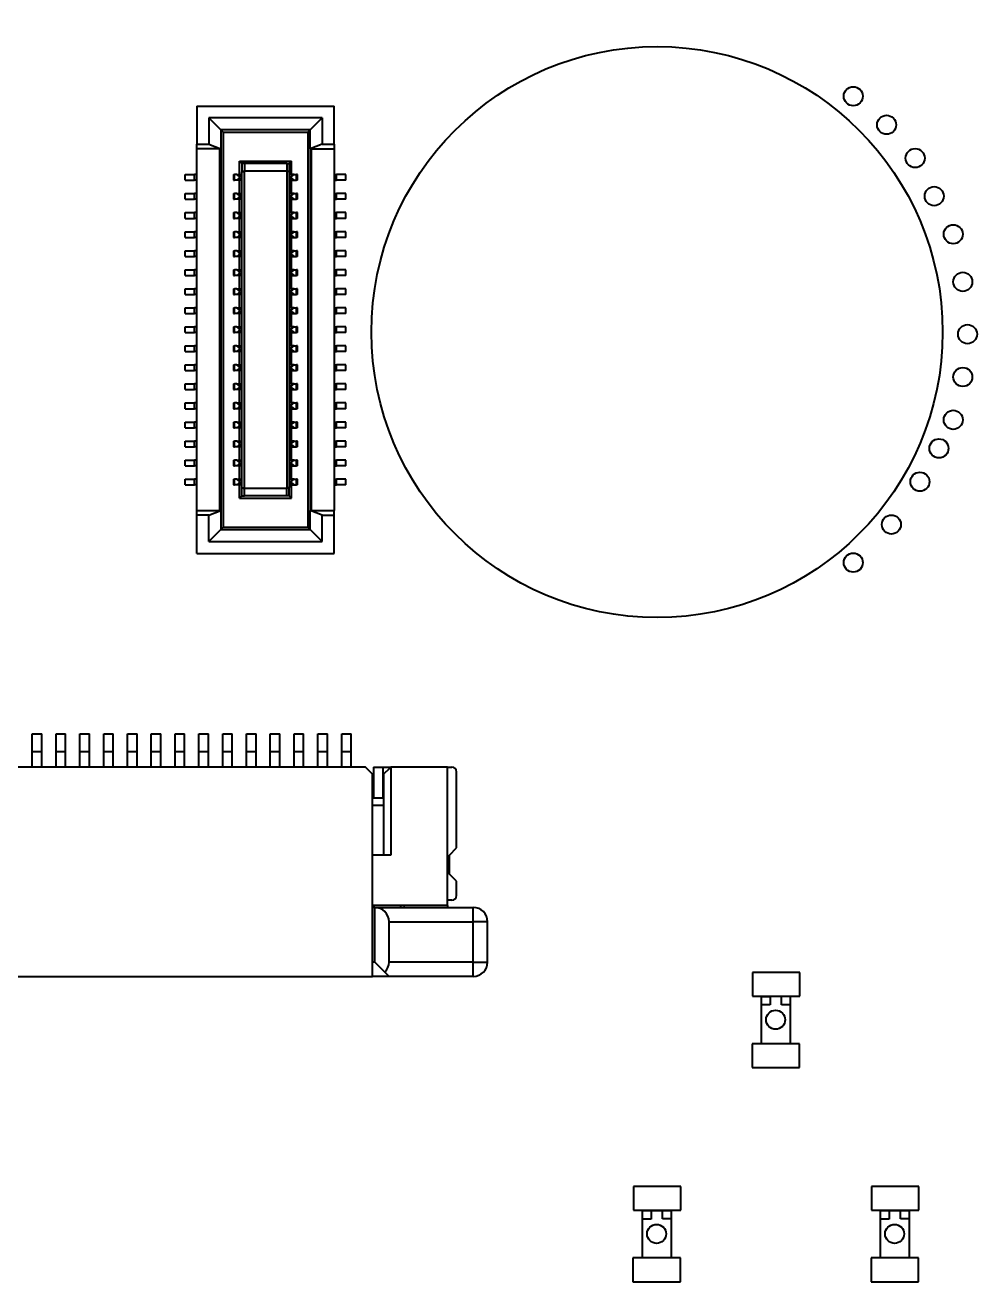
# Model space of a CAD drawing. Header units: millimetres. Extents: x 15 to 205, y 5 to 292.
# Drawn here: x 131.72 to 151.82, y 188.29 to 214.7 of the extents above; entities that cross this region are included whole.
import ezdxf

# ---------------------------------------------------------------- set-up
doc = ezdxf.new("R2010")
doc.units = ezdxf.units.MM
doc.layers.add('Geometries', color=7, linetype='Continuous')

msp = doc.modelspace()

# ---------------------------------------------------------------- linework, layer by layer
at = {"layer": 'Geometries', "linetype": 'Continuous', "lineweight": 40}
for p, q in [((135.335, 212.995), (135.335, 212.195)), ((135.335, 212.995), (138.215, 212.995)), ((138.215, 212.195), (138.215, 212.995)), ((135.585, 212.745), (135.835, 212.495)), ((135.585, 212.745), (135.585, 212.195)), ((137.965, 212.745), (135.585, 212.745)), ((137.965, 212.745), (137.715, 212.495)), ((137.965, 212.745), (137.965, 212.195)), ((135.835, 212.495), (135.885, 212.445)), ((135.835, 212.495), (135.835, 212.095)), ((137.715, 212.495), (135.835, 212.495)), ((135.885, 212.445), (135.885, 204.145)), ((135.885, 212.445), (137.665, 212.445)), ((137.715, 212.495), (137.665, 212.445)), ((137.665, 212.445), (137.665, 204.145)), ((137.715, 212.095), (137.715, 212.495)), ((135.335, 212.095), (135.335, 212.195)), ((135.335, 212.195), (135.585, 212.195)), ((135.335, 211.555), (135.335, 212.095)), ((135.81, 212.095), (135.335, 212.095)), ((135.585, 212.195), (135.835, 212.095)), ((135.81, 212.095), (135.81, 204.495)), ((135.835, 212.095), (135.81, 212.095)), ((135.835, 212.095), (135.835, 204.495)), ((137.965, 212.195), (137.715, 212.095)), ((137.74, 212.095), (137.715, 212.095)), ((137.715, 212.095), (137.715, 204.495)), ((137.74, 204.495), (137.74, 212.095)), ((137.74, 212.095), (138.215, 212.095)), ((137.965, 212.195), (138.215, 212.195)), ((138.215, 212.195), (138.215, 212.095)), ((138.215, 212.095), (138.215, 211.555)), ((136.23, 211.555), (136.23, 211.835)), ((136.23, 211.835), (136.28, 211.785)), ((136.23, 211.835), (137.32, 211.835)), ((137.32, 211.835), (137.27, 211.785)), ((137.32, 211.555), (137.32, 211.835)), ((135.085, 211.555), (135.285, 211.555)), ((135.085, 211.435), (135.085, 211.555)), ((135.335, 211.555), (135.285, 211.555)), ((135.285, 211.435), (135.285, 211.555)), ((135.335, 211.435), (135.335, 211.555)), ((136.1, 211.555), (136.122, 211.555)), ((136.1, 211.555), (136.1, 211.435)), ((136.122, 211.435), (136.122, 211.555)), ((136.171, 211.555), (136.122, 211.555)), ((136.171, 211.555), (136.23, 211.555)), ((136.23, 211.515), (136.171, 211.555)), ((136.23, 211.555), (136.28, 211.555)), ((136.33, 211.785), (136.28, 211.785)), ((136.28, 211.785), (136.28, 211.614)), ((136.28, 211.614), (136.33, 211.635)), ((136.28, 211.555), (136.28, 211.614)), ((136.28, 211.518), (136.28, 211.555)), ((136.33, 211.785), (136.33, 211.635)), ((137.22, 211.785), (136.33, 211.785)), ((136.33, 211.635), (137.22, 211.635)), ((136.33, 204.955), (136.33, 211.635)), ((137.22, 211.785), (137.22, 211.635)), ((137.22, 211.785), (137.27, 211.785)), ((137.22, 211.635), (137.22, 204.955)), ((137.27, 211.614), (137.22, 211.635)), ((137.27, 211.785), (137.27, 211.614)), ((137.27, 211.614), (137.27, 211.555)), ((137.32, 211.555), (137.27, 211.555)), ((137.27, 211.555), (137.27, 211.518)), ((137.379, 211.555), (137.32, 211.555)), ((137.32, 211.515), (137.379, 211.555)), ((137.379, 211.555), (137.428, 211.555)), ((137.428, 211.435), (137.428, 211.555)), ((137.45, 211.555), (137.428, 211.555)), ((137.45, 211.435), (137.45, 211.555)), ((138.215, 211.555), (138.265, 211.555)), ((138.215, 211.555), (138.215, 211.435)), ((138.465, 211.555), (138.265, 211.555)), ((138.265, 211.435), (138.265, 211.555)), ((138.465, 211.435), (138.465, 211.555)), ((135.085, 211.435), (135.285, 211.435)), ((135.335, 211.435), (135.285, 211.435)), ((135.335, 211.155), (135.335, 211.435)), ((136.1, 211.435), (136.122, 211.435)), ((136.171, 211.435), (136.122, 211.435)), ((136.23, 211.475), (136.171, 211.435)), ((136.23, 211.435), (136.171, 211.435)), ((136.28, 211.518), (136.23, 211.515)), ((136.23, 211.475), (136.23, 211.515)), ((136.28, 211.472), (136.23, 211.475)), ((136.23, 211.155), (136.23, 211.435)), ((136.28, 211.435), (136.23, 211.435)), ((136.28, 211.472), (136.28, 211.518)), ((136.28, 211.435), (136.28, 211.472)), ((136.28, 211.155), (136.28, 211.435)), ((137.27, 211.518), (137.32, 211.515)), ((137.27, 211.518), (137.27, 211.472)), ((137.27, 211.472), (137.32, 211.475)), ((137.27, 211.472), (137.27, 211.435)), ((137.27, 211.435), (137.32, 211.435)), ((137.27, 211.435), (137.27, 211.155)), ((137.32, 211.475), (137.32, 211.515)), ((137.32, 211.475), (137.379, 211.435)), ((137.32, 211.155), (137.32, 211.435)), ((137.32, 211.435), (137.379, 211.435)), ((137.379, 211.435), (137.428, 211.435)), ((137.45, 211.435), (137.428, 211.435)), ((138.215, 211.435), (138.265, 211.435)), ((138.215, 211.435), (138.215, 211.155)), ((138.465, 211.435), (138.265, 211.435)), ((135.085, 211.155), (135.285, 211.155)), ((135.085, 211.035), (135.085, 211.155)), ((135.085, 211.035), (135.285, 211.035)), ((135.285, 211.035), (135.285, 211.155)), ((135.335, 211.155), (135.285, 211.155)), ((135.335, 211.035), (135.285, 211.035)), ((135.335, 211.035), (135.335, 211.155)), ((135.335, 210.755), (135.335, 211.035)), ((136.1, 211.155), (136.122, 211.155)), ((136.1, 211.155), (136.1, 211.035)), ((136.1, 211.035), (136.122, 211.035)), ((136.171, 211.155), (136.122, 211.155)), ((136.122, 211.035), (136.122, 211.155)), ((136.171, 211.035), (136.122, 211.035)), ((136.171, 211.155), (136.23, 211.155)), ((136.23, 211.115), (136.171, 211.155)), ((136.23, 211.075), (136.171, 211.035)), ((136.23, 211.035), (136.171, 211.035)), ((136.23, 211.155), (136.28, 211.155)), ((136.28, 211.118), (136.23, 211.115)), ((136.23, 211.075), (136.23, 211.115)), ((136.28, 211.072), (136.23, 211.075)), ((136.23, 210.755), (136.23, 211.035)), ((136.28, 211.035), (136.23, 211.035)), ((136.28, 211.118), (136.28, 211.155)), ((136.28, 211.072), (136.28, 211.118)), ((136.28, 211.035), (136.28, 211.072)), ((136.28, 210.755), (136.28, 211.035)), ((137.32, 211.155), (137.27, 211.155)), ((137.27, 211.155), (137.27, 211.118)), ((137.27, 211.118), (137.32, 211.115)), ((137.27, 211.118), (137.27, 211.072)), ((137.27, 211.072), (137.32, 211.075)), ((137.27, 211.072), (137.27, 211.035)), ((137.27, 211.035), (137.32, 211.035)), ((137.27, 211.035), (137.27, 210.755)), ((137.32, 211.115), (137.379, 211.155)), ((137.379, 211.155), (137.32, 211.155)), ((137.32, 211.075), (137.32, 211.115)), ((137.32, 211.075), (137.379, 211.035)), ((137.32, 210.755), (137.32, 211.035)), ((137.32, 211.035), (137.379, 211.035)), ((137.379, 211.155), (137.428, 211.155)), ((137.379, 211.035), (137.428, 211.035)), ((137.45, 211.155), (137.428, 211.155)), ((137.428, 211.035), (137.428, 211.155)), ((137.45, 211.035), (137.428, 211.035)), ((137.45, 211.035), (137.45, 211.155)), ((138.215, 211.155), (138.265, 211.155)), ((138.215, 211.155), (138.215, 211.035)), ((138.215, 211.035), (138.265, 211.035)), ((138.215, 211.035), (138.215, 210.755)), ((138.465, 211.155), (138.265, 211.155)), ((138.265, 211.035), (138.265, 211.155)), ((138.465, 211.035), (138.265, 211.035)), ((138.465, 211.035), (138.465, 211.155)), ((135.085, 210.755), (135.285, 210.755)), ((135.085, 210.635), (135.085, 210.755)), ((135.335, 210.755), (135.285, 210.755)), ((135.285, 210.635), (135.285, 210.755)), ((135.335, 210.635), (135.335, 210.755)), ((136.1, 210.755), (136.1, 210.635)), ((136.1, 210.755), (136.122, 210.755)), ((136.171, 210.755), (136.122, 210.755)), ((136.122, 210.635), (136.122, 210.755)), ((136.171, 210.755), (136.23, 210.755)), ((136.23, 210.715), (136.171, 210.755)), ((136.23, 210.755), (136.28, 210.755)), ((136.28, 210.718), (136.28, 210.755)), ((137.27, 210.755), (137.27, 210.718)), ((137.32, 210.755), (137.27, 210.755)), ((137.379, 210.755), (137.32, 210.755)), ((137.32, 210.715), (137.379, 210.755)), ((137.379, 210.755), (137.428, 210.755)), ((137.45, 210.755), (137.428, 210.755)), ((137.428, 210.635), (137.428, 210.755)), ((137.45, 210.635), (137.45, 210.755)), ((138.215, 210.755), (138.265, 210.755)), ((138.215, 210.755), (138.215, 210.635)), ((138.265, 210.635), (138.265, 210.755)), ((138.465, 210.755), (138.265, 210.755)), ((138.465, 210.635), (138.465, 210.755)), ((135.085, 210.635), (135.285, 210.635)), ((135.335, 210.635), (135.285, 210.635)), ((135.335, 210.355), (135.335, 210.635)), ((136.1, 210.635), (136.122, 210.635)), ((136.171, 210.635), (136.122, 210.635)), ((136.23, 210.675), (136.171, 210.635)), ((136.23, 210.635), (136.171, 210.635)), ((136.28, 210.718), (136.23, 210.715)), ((136.23, 210.675), (136.23, 210.715)), ((136.28, 210.672), (136.23, 210.675)), ((136.23, 210.355), (136.23, 210.635)), ((136.28, 210.635), (136.23, 210.635)), ((136.28, 210.672), (136.28, 210.718)), ((136.28, 210.635), (136.28, 210.672)), ((136.28, 210.355), (136.28, 210.635)), ((137.27, 210.718), (137.32, 210.715)), ((137.27, 210.718), (137.27, 210.672)), ((137.27, 210.672), (137.32, 210.675)), ((137.27, 210.672), (137.27, 210.635)), ((137.27, 210.635), (137.32, 210.635)), ((137.27, 210.635), (137.27, 210.355)), ((137.32, 210.675), (137.32, 210.715)), ((137.32, 210.675), (137.379, 210.635)), ((137.32, 210.355), (137.32, 210.635)), ((137.32, 210.635), (137.379, 210.635)), ((137.379, 210.635), (137.428, 210.635)), ((137.45, 210.635), (137.428, 210.635)), ((138.215, 210.635), (138.265, 210.635)), ((138.215, 210.635), (138.215, 210.355)), ((138.465, 210.635), (138.265, 210.635)), ((135.085, 210.235), (135.085, 210.355)), ((135.085, 210.355), (135.285, 210.355)), ((135.085, 210.235), (135.285, 210.235)), ((135.335, 210.355), (135.285, 210.355)), ((135.285, 210.235), (135.285, 210.355)), ((135.335, 210.235), (135.285, 210.235)), ((135.335, 210.235), (135.335, 210.355)), ((135.335, 209.955), (135.335, 210.235)), ((136.1, 210.355), (136.122, 210.355)), ((136.1, 210.355), (136.1, 210.235)), ((136.1, 210.235), (136.122, 210.235)), ((136.171, 210.355), (136.122, 210.355)), ((136.122, 210.235), (136.122, 210.355)), ((136.171, 210.235), (136.122, 210.235)), ((136.171, 210.355), (136.23, 210.355)), ((136.23, 210.315), (136.171, 210.355)), ((136.23, 210.275), (136.171, 210.235)), ((136.23, 210.235), (136.171, 210.235)), ((136.23, 210.355), (136.28, 210.355)), ((136.28, 210.318), (136.23, 210.315)), ((136.23, 210.275), (136.23, 210.315)), ((136.28, 210.272), (136.23, 210.275)), ((136.23, 209.955), (136.23, 210.235)), ((136.28, 210.235), (136.23, 210.235)), ((136.28, 210.318), (136.28, 210.355)), ((136.28, 210.272), (136.28, 210.318)), ((136.28, 210.235), (136.28, 210.272)), ((136.28, 209.955), (136.28, 210.235)), ((137.32, 210.355), (137.27, 210.355)), ((137.27, 210.355), (137.27, 210.318)), ((137.27, 210.318), (137.32, 210.315)), ((137.27, 210.318), (137.27, 210.272)), ((137.27, 210.272), (137.32, 210.275)), ((137.27, 210.272), (137.27, 210.235)), ((137.27, 210.235), (137.32, 210.235)), ((137.27, 210.235), (137.27, 209.955)), ((137.379, 210.355), (137.32, 210.355)), ((137.32, 210.315), (137.379, 210.355)), ((137.32, 210.275), (137.32, 210.315)), ((137.32, 210.275), (137.379, 210.235)), ((137.32, 209.955), (137.32, 210.235)), ((137.32, 210.235), (137.379, 210.235)), ((137.379, 210.355), (137.428, 210.355)), ((137.379, 210.235), (137.428, 210.235)), ((137.45, 210.355), (137.428, 210.355)), ((137.428, 210.235), (137.428, 210.355)), ((137.45, 210.235), (137.428, 210.235)), ((137.45, 210.235), (137.45, 210.355)), ((138.215, 210.355), (138.265, 210.355)), ((138.215, 210.355), (138.215, 210.235)), ((138.215, 210.235), (138.265, 210.235)), ((138.215, 210.235), (138.215, 209.955)), ((138.265, 210.235), (138.265, 210.355)), ((138.465, 210.355), (138.265, 210.355)), ((138.465, 210.235), (138.265, 210.235)), ((138.465, 210.235), (138.465, 210.355)), ((135.085, 209.955), (135.285, 209.955)), ((135.085, 209.835), (135.085, 209.955)), ((135.285, 209.835), (135.285, 209.955)), ((135.335, 209.955), (135.285, 209.955)), ((135.335, 209.835), (135.335, 209.955)), ((136.1, 209.955), (136.122, 209.955)), ((136.1, 209.955), (136.1, 209.835)), ((136.171, 209.955), (136.122, 209.955)), ((136.122, 209.835), (136.122, 209.955)), ((136.171, 209.955), (136.23, 209.955)), ((136.23, 209.915), (136.171, 209.955)), ((136.23, 209.955), (136.28, 209.955)), ((136.28, 209.918), (136.28, 209.955)), ((137.32, 209.955), (137.27, 209.955)), ((137.27, 209.955), (137.27, 209.918)), ((137.379, 209.955), (137.32, 209.955)), ((137.32, 209.915), (137.379, 209.955)), ((137.379, 209.955), (137.428, 209.955)), ((137.45, 209.955), (137.428, 209.955)), ((137.428, 209.835), (137.428, 209.955)), ((137.45, 209.835), (137.45, 209.955)), ((138.215, 209.955), (138.265, 209.955)), ((138.215, 209.955), (138.215, 209.835)), ((138.465, 209.955), (138.265, 209.955)), ((138.265, 209.835), (138.265, 209.955)), ((138.465, 209.835), (138.465, 209.955)), ((135.085, 209.835), (135.285, 209.835)), ((135.335, 209.835), (135.285, 209.835)), ((135.335, 209.555), (135.335, 209.835)), ((136.1, 209.835), (136.122, 209.835)), ((136.171, 209.835), (136.122, 209.835)), ((136.23, 209.875), (136.171, 209.835)), ((136.23, 209.835), (136.171, 209.835)), ((136.28, 209.918), (136.23, 209.915)), ((136.23, 209.875), (136.23, 209.915)), ((136.28, 209.872), (136.23, 209.875)), ((136.23, 209.555), (136.23, 209.835)), ((136.28, 209.835), (136.23, 209.835)), ((136.28, 209.872), (136.28, 209.918)), ((136.28, 209.835), (136.28, 209.872)), ((136.28, 209.555), (136.28, 209.835)), ((137.27, 209.918), (137.32, 209.915)), ((137.27, 209.918), (137.27, 209.872)), ((137.27, 209.872), (137.32, 209.875)), ((137.27, 209.872), (137.27, 209.835)), ((137.27, 209.835), (137.32, 209.835)), ((137.27, 209.835), (137.27, 209.555)), ((137.32, 209.875), (137.32, 209.915)), ((137.32, 209.875), (137.379, 209.835)), ((137.32, 209.555), (137.32, 209.835)), ((137.32, 209.835), (137.379, 209.835)), ((137.379, 209.835), (137.428, 209.835)), ((137.45, 209.835), (137.428, 209.835)), ((138.215, 209.835), (138.265, 209.835)), ((138.215, 209.835), (138.215, 209.555)), ((138.465, 209.835), (138.265, 209.835)), ((135.085, 209.435), (135.085, 209.555)), ((135.085, 209.555), (135.285, 209.555)), ((135.085, 209.435), (135.285, 209.435)), ((135.285, 209.435), (135.285, 209.555)), ((135.335, 209.555), (135.285, 209.555)), ((135.335, 209.435), (135.285, 209.435)), ((135.335, 209.435), (135.335, 209.555)), ((135.335, 209.155), (135.335, 209.435)), ((136.1, 209.555), (136.122, 209.555)), ((136.1, 209.555), (136.1, 209.435)), ((136.1, 209.435), (136.122, 209.435)), ((136.171, 209.555), (136.122, 209.555)), ((136.122, 209.435), (136.122, 209.555)), ((136.171, 209.435), (136.122, 209.435)), ((136.171, 209.555), (136.23, 209.555)), ((136.23, 209.515), (136.171, 209.555)), ((136.23, 209.475), (136.171, 209.435)), ((136.23, 209.435), (136.171, 209.435)), ((136.23, 209.555), (136.28, 209.555)), ((136.28, 209.518), (136.23, 209.515)), ((136.23, 209.475), (136.23, 209.515)), ((136.28, 209.472), (136.23, 209.475)), ((136.23, 209.155), (136.23, 209.435)), ((136.28, 209.435), (136.23, 209.435)), ((136.28, 209.518), (136.28, 209.555)), ((136.28, 209.472), (136.28, 209.518)), ((136.28, 209.435), (136.28, 209.472)), ((136.28, 209.155), (136.28, 209.435)), ((137.32, 209.555), (137.27, 209.555)), ((137.27, 209.555), (137.27, 209.518)), ((137.27, 209.518), (137.32, 209.515)), ((137.27, 209.518), (137.27, 209.472)), ((137.27, 209.472), (137.32, 209.475)), ((137.27, 209.472), (137.27, 209.435)), ((137.27, 209.435), (137.32, 209.435)), ((137.27, 209.435), (137.27, 209.155)), ((137.379, 209.555), (137.32, 209.555)), ((137.32, 209.515), (137.379, 209.555)), ((137.32, 209.475), (137.32, 209.515)), ((137.32, 209.475), (137.379, 209.435)), ((137.32, 209.155), (137.32, 209.435)), ((137.32, 209.435), (137.379, 209.435)), ((137.379, 209.555), (137.428, 209.555)), ((137.379, 209.435), (137.428, 209.435)), ((137.45, 209.555), (137.428, 209.555)), ((137.428, 209.435), (137.428, 209.555)), ((137.45, 209.435), (137.428, 209.435)), ((137.45, 209.435), (137.45, 209.555)), ((138.215, 209.555), (138.265, 209.555)), ((138.215, 209.555), (138.215, 209.435)), ((138.215, 209.435), (138.265, 209.435)), ((138.215, 209.435), (138.215, 209.155)), ((138.465, 209.555), (138.265, 209.555)), ((138.265, 209.435), (138.265, 209.555)), ((138.465, 209.435), (138.265, 209.435)), ((138.465, 209.435), (138.465, 209.555)), ((135.085, 209.155), (135.285, 209.155)), ((135.085, 209.035), (135.085, 209.155)), ((135.285, 209.035), (135.285, 209.155)), ((135.335, 209.155), (135.285, 209.155)), ((135.335, 209.035), (135.335, 209.155)), ((136.1, 209.155), (136.122, 209.155)), ((136.1, 209.155), (136.1, 209.035)), ((136.171, 209.155), (136.122, 209.155)), ((136.122, 209.035), (136.122, 209.155)), ((136.171, 209.155), (136.23, 209.155)), ((136.23, 209.115), (136.171, 209.155)), ((136.23, 209.155), (136.28, 209.155)), ((136.28, 209.118), (136.28, 209.155)), ((137.32, 209.155), (137.27, 209.155)), ((137.27, 209.155), (137.27, 209.118)), ((137.379, 209.155), (137.32, 209.155)), ((137.32, 209.115), (137.379, 209.155)), ((137.379, 209.155), (137.428, 209.155)), ((137.45, 209.155), (137.428, 209.155)), ((137.428, 209.035), (137.428, 209.155)), ((137.45, 209.035), (137.45, 209.155)), ((138.215, 209.155), (138.265, 209.155)), ((138.215, 209.155), (138.215, 209.035)), ((138.465, 209.155), (138.265, 209.155)), ((138.265, 209.035), (138.265, 209.155)), ((138.465, 209.035), (138.465, 209.155)), ((135.085, 209.035), (135.285, 209.035)), ((135.335, 209.035), (135.285, 209.035)), ((135.335, 208.755), (135.335, 209.035)), ((136.1, 209.035), (136.122, 209.035)), ((136.171, 209.035), (136.122, 209.035)), ((136.23, 209.075), (136.171, 209.035)), ((136.23, 209.035), (136.171, 209.035)), ((136.28, 209.118), (136.23, 209.115)), ((136.23, 209.075), (136.23, 209.115)), ((136.28, 209.072), (136.23, 209.075)), ((136.23, 208.755), (136.23, 209.035)), ((136.28, 209.035), (136.23, 209.035)), ((136.28, 209.072), (136.28, 209.118)), ((136.28, 209.035), (136.28, 209.072)), ((136.28, 208.755), (136.28, 209.035)), ((137.27, 209.118), (137.32, 209.115)), ((137.27, 209.118), (137.27, 209.072)), ((137.27, 209.072), (137.32, 209.075)), ((137.27, 209.072), (137.27, 209.035)), ((137.27, 209.035), (137.32, 209.035)), ((137.27, 209.035), (137.27, 208.755)), ((137.32, 209.075), (137.32, 209.115)), ((137.32, 209.075), (137.379, 209.035)), ((137.32, 208.755), (137.32, 209.035)), ((137.32, 209.035), (137.379, 209.035)), ((137.379, 209.035), (137.428, 209.035)), ((137.45, 209.035), (137.428, 209.035)), ((138.215, 209.035), (138.265, 209.035)), ((138.215, 209.035), (138.215, 208.755)), ((138.465, 209.035), (138.265, 209.035)), ((135.085, 208.755), (135.285, 208.755)), ((135.085, 208.635), (135.085, 208.755)), ((135.085, 208.635), (135.285, 208.635)), ((135.335, 208.755), (135.285, 208.755)), ((135.285, 208.635), (135.285, 208.755)), ((135.335, 208.635), (135.285, 208.635)), ((135.335, 208.635), (135.335, 208.755)), ((135.335, 208.355), (135.335, 208.635)), ((136.1, 208.755), (136.122, 208.755)), ((136.1, 208.755), (136.1, 208.635)), ((136.1, 208.635), (136.122, 208.635)), ((136.171, 208.755), (136.122, 208.755)), ((136.122, 208.635), (136.122, 208.755)), ((136.171, 208.635), (136.122, 208.635)), ((136.171, 208.755), (136.23, 208.755)), ((136.23, 208.715), (136.171, 208.755)), ((136.23, 208.675), (136.171, 208.635)), ((136.23, 208.635), (136.171, 208.635)), ((136.23, 208.755), (136.28, 208.755)), ((136.28, 208.718), (136.23, 208.715)), ((136.23, 208.675), (136.23, 208.715)), ((136.28, 208.672), (136.23, 208.675)), ((136.23, 208.355), (136.23, 208.635)), ((136.28, 208.635), (136.23, 208.635)), ((136.28, 208.718), (136.28, 208.755)), ((136.28, 208.672), (136.28, 208.718)), ((136.28, 208.635), (136.28, 208.672)), ((136.28, 208.355), (136.28, 208.635)), ((137.27, 208.755), (137.27, 208.718)), ((137.32, 208.755), (137.27, 208.755)), ((137.27, 208.718), (137.32, 208.715)), ((137.27, 208.718), (137.27, 208.672)), ((137.27, 208.672), (137.32, 208.675)), ((137.27, 208.672), (137.27, 208.635)), ((137.27, 208.635), (137.32, 208.635)), ((137.27, 208.635), (137.27, 208.355)), ((137.379, 208.755), (137.32, 208.755)), ((137.32, 208.715), (137.379, 208.755)), ((137.32, 208.675), (137.32, 208.715)), ((137.32, 208.675), (137.379, 208.635)), ((137.32, 208.355), (137.32, 208.635)), ((137.32, 208.635), (137.379, 208.635)), ((137.379, 208.755), (137.428, 208.755)), ((137.379, 208.635), (137.428, 208.635)), ((137.45, 208.755), (137.428, 208.755)), ((137.428, 208.635), (137.428, 208.755)), ((137.45, 208.635), (137.428, 208.635)), ((137.45, 208.635), (137.45, 208.755)), ((138.215, 208.755), (138.265, 208.755)), ((138.215, 208.755), (138.215, 208.635)), ((138.215, 208.635), (138.215, 208.355)), ((138.215, 208.635), (138.265, 208.635)), ((138.465, 208.755), (138.265, 208.755)), ((138.265, 208.635), (138.265, 208.755)), ((138.465, 208.635), (138.265, 208.635)), ((138.465, 208.635), (138.465, 208.755)), ((135.085, 208.355), (135.285, 208.355)), ((135.085, 208.235), (135.085, 208.355)), ((135.085, 208.235), (135.285, 208.235)), ((135.335, 208.355), (135.285, 208.355)), ((135.285, 208.235), (135.285, 208.355)), ((135.335, 208.235), (135.285, 208.235)), ((135.335, 208.235), (135.335, 208.355)), ((135.335, 207.955), (135.335, 208.235)), ((136.1, 208.355), (136.122, 208.355)), ((136.1, 208.355), (136.1, 208.235)), ((136.1, 208.235), (136.122, 208.235)), ((136.122, 208.235), (136.122, 208.355)), ((136.171, 208.355), (136.122, 208.355)), ((136.171, 208.235), (136.122, 208.235)), ((136.23, 208.315), (136.171, 208.355)), ((136.171, 208.355), (136.23, 208.355)), ((136.23, 208.275), (136.171, 208.235)), ((136.23, 208.235), (136.171, 208.235)), ((136.23, 208.355), (136.28, 208.355)), ((136.28, 208.318), (136.23, 208.315)), ((136.23, 208.275), (136.23, 208.315)), ((136.28, 208.272), (136.23, 208.275)), ((136.23, 207.955), (136.23, 208.235)), ((136.28, 208.235), (136.23, 208.235)), ((136.28, 208.318), (136.28, 208.355)), ((136.28, 208.272), (136.28, 208.318)), ((136.28, 208.235), (136.28, 208.272)), ((136.28, 207.955), (136.28, 208.235)), ((137.32, 208.355), (137.27, 208.355)), ((137.27, 208.355), (137.27, 208.318)), ((137.27, 208.318), (137.32, 208.315)), ((137.27, 208.318), (137.27, 208.272)), ((137.27, 208.272), (137.32, 208.275)), ((137.27, 208.272), (137.27, 208.235)), ((137.27, 208.235), (137.32, 208.235)), ((137.27, 208.235), (137.27, 207.955)), ((137.32, 208.315), (137.379, 208.355)), ((137.379, 208.355), (137.32, 208.355)), ((137.32, 208.275), (137.32, 208.315)), ((137.32, 208.275), (137.379, 208.235)), ((137.32, 207.955), (137.32, 208.235)), ((137.32, 208.235), (137.379, 208.235)), ((137.379, 208.355), (137.428, 208.355)), ((137.379, 208.235), (137.428, 208.235)), ((137.428, 208.235), (137.428, 208.355)), ((137.45, 208.355), (137.428, 208.355)), ((137.45, 208.235), (137.428, 208.235)), ((137.45, 208.235), (137.45, 208.355)), ((138.215, 208.355), (138.265, 208.355)), ((138.215, 208.355), (138.215, 208.235)), ((138.215, 208.235), (138.265, 208.235)), ((138.215, 208.235), (138.215, 207.955)), ((138.465, 208.355), (138.265, 208.355)), ((138.265, 208.235), (138.265, 208.355)), ((138.465, 208.235), (138.265, 208.235)), ((138.465, 208.235), (138.465, 208.355)), ((135.085, 207.955), (135.285, 207.955)), ((135.085, 207.835), (135.085, 207.955)), ((135.085, 207.835), (135.285, 207.835)), ((135.335, 207.955), (135.285, 207.955)), ((135.285, 207.835), (135.285, 207.955)), ((135.335, 207.835), (135.285, 207.835)), ((135.335, 207.835), (135.335, 207.955)), ((135.335, 207.555), (135.335, 207.835)), ((136.1, 207.955), (136.122, 207.955)), ((136.1, 207.955), (136.1, 207.835)), ((136.1, 207.835), (136.122, 207.835)), ((136.171, 207.955), (136.122, 207.955)), ((136.122, 207.835), (136.122, 207.955)), ((136.171, 207.835), (136.122, 207.835)), ((136.171, 207.955), (136.23, 207.955)), ((136.23, 207.915), (136.171, 207.955)), ((136.23, 207.875), (136.171, 207.835)), ((136.23, 207.835), (136.171, 207.835)), ((136.23, 207.955), (136.28, 207.955)), ((136.28, 207.918), (136.23, 207.915)), ((136.23, 207.875), (136.23, 207.915)), ((136.28, 207.872), (136.23, 207.875)), ((136.23, 207.555), (136.23, 207.835)), ((136.28, 207.835), (136.23, 207.835)), ((136.28, 207.918), (136.28, 207.955)), ((136.28, 207.872), (136.28, 207.918)), ((136.28, 207.835), (136.28, 207.872)), ((136.28, 207.555), (136.28, 207.835)), ((137.32, 207.955), (137.27, 207.955)), ((137.27, 207.955), (137.27, 207.918)), ((137.27, 207.918), (137.32, 207.915)), ((137.27, 207.918), (137.27, 207.872)), ((137.27, 207.872), (137.32, 207.875)), ((137.27, 207.872), (137.27, 207.835)), ((137.27, 207.835), (137.32, 207.835)), ((137.27, 207.835), (137.27, 207.555)), ((137.379, 207.955), (137.32, 207.955)), ((137.32, 207.915), (137.379, 207.955)), ((137.32, 207.875), (137.32, 207.915)), ((137.32, 207.875), (137.379, 207.835)), ((137.32, 207.555), (137.32, 207.835)), ((137.32, 207.835), (137.379, 207.835)), ((137.379, 207.955), (137.428, 207.955)), ((137.379, 207.835), (137.428, 207.835)), ((137.45, 207.955), (137.428, 207.955)), ((137.428, 207.835), (137.428, 207.955)), ((137.45, 207.835), (137.428, 207.835)), ((137.45, 207.835), (137.45, 207.955)), ((138.215, 207.955), (138.265, 207.955)), ((138.215, 207.955), (138.215, 207.835)), ((138.215, 207.835), (138.265, 207.835)), ((138.215, 207.835), (138.215, 207.555)), ((138.465, 207.955), (138.265, 207.955)), ((138.265, 207.835), (138.265, 207.955)), ((138.465, 207.835), (138.265, 207.835)), ((138.465, 207.835), (138.465, 207.955)), ((135.085, 207.435), (135.085, 207.555)), ((135.085, 207.555), (135.285, 207.555)), ((135.085, 207.435), (135.285, 207.435)), ((135.335, 207.555), (135.285, 207.555)), ((135.285, 207.435), (135.285, 207.555)), ((135.335, 207.435), (135.285, 207.435)), ((135.335, 207.435), (135.335, 207.555)), ((135.335, 207.155), (135.335, 207.435)), ((136.1, 207.555), (136.122, 207.555)), ((136.1, 207.555), (136.1, 207.435)), ((136.1, 207.435), (136.122, 207.435)), ((136.171, 207.555), (136.122, 207.555)), ((136.122, 207.435), (136.122, 207.555)), ((136.171, 207.435), (136.122, 207.435)), ((136.171, 207.555), (136.23, 207.555)), ((136.23, 207.515), (136.171, 207.555)), ((136.23, 207.475), (136.171, 207.435)), ((136.23, 207.435), (136.171, 207.435)), ((136.23, 207.555), (136.28, 207.555)), ((136.28, 207.518), (136.23, 207.515)), ((136.23, 207.475), (136.23, 207.515)), ((136.28, 207.472), (136.23, 207.475)), ((136.23, 207.155), (136.23, 207.435)), ((136.28, 207.435), (136.23, 207.435)), ((136.28, 207.518), (136.28, 207.555)), ((136.28, 207.472), (136.28, 207.518)), ((136.28, 207.435), (136.28, 207.472)), ((136.28, 207.155), (136.28, 207.435)), ((137.32, 207.555), (137.27, 207.555)), ((137.27, 207.555), (137.27, 207.518)), ((137.27, 207.518), (137.32, 207.515)), ((137.27, 207.518), (137.27, 207.472)), ((137.27, 207.472), (137.32, 207.475)), ((137.27, 207.472), (137.27, 207.435)), ((137.27, 207.435), (137.32, 207.435)), ((137.27, 207.435), (137.27, 207.155)), ((137.379, 207.555), (137.32, 207.555)), ((137.32, 207.515), (137.379, 207.555)), ((137.32, 207.475), (137.32, 207.515)), ((137.32, 207.475), (137.379, 207.435)), ((137.32, 207.155), (137.32, 207.435)), ((137.32, 207.435), (137.379, 207.435)), ((137.379, 207.555), (137.428, 207.555)), ((137.379, 207.435), (137.428, 207.435)), ((137.428, 207.435), (137.428, 207.555)), ((137.45, 207.555), (137.428, 207.555)), ((137.45, 207.435), (137.428, 207.435)), ((137.45, 207.435), (137.45, 207.555)), ((138.215, 207.555), (138.215, 207.435)), ((138.215, 207.555), (138.265, 207.555)), ((138.215, 207.435), (138.265, 207.435)), ((138.215, 207.435), (138.215, 207.155)), ((138.465, 207.555), (138.265, 207.555)), ((138.265, 207.435), (138.265, 207.555)), ((138.465, 207.435), (138.265, 207.435)), ((138.465, 207.435), (138.465, 207.555)), ((135.085, 207.155), (135.285, 207.155)), ((135.085, 207.035), (135.085, 207.155)), ((135.335, 207.155), (135.285, 207.155)), ((135.285, 207.035), (135.285, 207.155)), ((135.335, 207.035), (135.335, 207.155)), ((136.1, 207.155), (136.122, 207.155)), ((136.1, 207.155), (136.1, 207.035)), ((136.171, 207.155), (136.122, 207.155)), ((136.122, 207.035), (136.122, 207.155)), ((136.171, 207.155), (136.23, 207.155)), ((136.23, 207.115), (136.171, 207.155)), ((136.23, 207.075), (136.171, 207.035)), ((136.23, 207.155), (136.28, 207.155)), ((136.28, 207.118), (136.23, 207.115)), ((136.23, 207.075), (136.23, 207.115)), ((136.28, 207.072), (136.23, 207.075)), ((136.28, 207.118), (136.28, 207.155)), ((136.28, 207.072), (136.28, 207.118)), ((136.28, 207.035), (136.28, 207.072)), ((137.32, 207.155), (137.27, 207.155)), ((137.27, 207.155), (137.27, 207.118)), ((137.27, 207.118), (137.32, 207.115)), ((137.27, 207.118), (137.27, 207.072)), ((137.27, 207.072), (137.32, 207.075)), ((137.27, 207.072), (137.27, 207.035)), ((137.379, 207.155), (137.32, 207.155)), ((137.32, 207.115), (137.379, 207.155)), ((137.32, 207.075), (137.32, 207.115)), ((137.32, 207.075), (137.379, 207.035)), ((137.379, 207.155), (137.428, 207.155)), ((137.45, 207.155), (137.428, 207.155)), ((137.428, 207.035), (137.428, 207.155)), ((137.45, 207.035), (137.45, 207.155)), ((138.215, 207.155), (138.265, 207.155)), ((138.215, 207.155), (138.215, 207.035)), ((138.465, 207.155), (138.265, 207.155)), ((138.265, 207.035), (138.265, 207.155)), ((138.465, 207.035), (138.465, 207.155)), ((135.085, 207.035), (135.285, 207.035)), ((135.335, 207.035), (135.285, 207.035)), ((135.335, 206.755), (135.335, 207.035)), ((136.1, 207.035), (136.122, 207.035)), ((136.171, 207.035), (136.122, 207.035)), ((136.23, 207.035), (136.171, 207.035)), ((136.23, 206.755), (136.23, 207.035)), ((136.28, 207.035), (136.23, 207.035)), ((136.28, 206.755), (136.28, 207.035)), ((137.27, 207.035), (137.32, 207.035)), ((137.27, 207.035), (137.27, 206.755)), ((137.32, 206.755), (137.32, 207.035)), ((137.32, 207.035), (137.379, 207.035)), ((137.379, 207.035), (137.428, 207.035)), ((137.45, 207.035), (137.428, 207.035)), ((138.215, 207.035), (138.265, 207.035)), ((138.215, 207.035), (138.215, 206.755)), ((138.465, 207.035), (138.265, 207.035)), ((135.085, 206.755), (135.285, 206.755)), ((135.085, 206.635), (135.085, 206.755)), ((135.085, 206.635), (135.285, 206.635)), ((135.335, 206.755), (135.285, 206.755)), ((135.285, 206.635), (135.285, 206.755)), ((135.335, 206.635), (135.285, 206.635)), ((135.335, 206.635), (135.335, 206.755)), ((135.335, 206.355), (135.335, 206.635)), ((136.1, 206.755), (136.122, 206.755)), ((136.1, 206.755), (136.1, 206.635)), ((136.1, 206.635), (136.122, 206.635)), ((136.122, 206.635), (136.122, 206.755)), ((136.171, 206.755), (136.122, 206.755)), ((136.171, 206.635), (136.122, 206.635)), ((136.171, 206.755), (136.23, 206.755)), ((136.23, 206.715), (136.171, 206.755)), ((136.23, 206.675), (136.171, 206.635)), ((136.23, 206.635), (136.171, 206.635)), ((136.23, 206.755), (136.28, 206.755)), ((136.28, 206.718), (136.23, 206.715)), ((136.23, 206.675), (136.23, 206.715)), ((136.28, 206.672), (136.23, 206.675)), ((136.23, 206.355), (136.23, 206.635)), ((136.28, 206.635), (136.23, 206.635)), ((136.28, 206.718), (136.28, 206.755)), ((136.28, 206.672), (136.28, 206.718)), ((136.28, 206.635), (136.28, 206.672)), ((136.28, 206.355), (136.28, 206.635)), ((137.32, 206.755), (137.27, 206.755)), ((137.27, 206.755), (137.27, 206.718)), ((137.27, 206.718), (137.32, 206.715)), ((137.27, 206.718), (137.27, 206.672)), ((137.27, 206.672), (137.32, 206.675)), ((137.27, 206.672), (137.27, 206.635)), ((137.27, 206.635), (137.32, 206.635)), ((137.27, 206.635), (137.27, 206.355)), ((137.379, 206.755), (137.32, 206.755)), ((137.32, 206.715), (137.379, 206.755)), ((137.32, 206.675), (137.32, 206.715)), ((137.32, 206.675), (137.379, 206.635)), ((137.32, 206.355), (137.32, 206.635)), ((137.32, 206.635), (137.379, 206.635)), ((137.379, 206.755), (137.428, 206.755)), ((137.379, 206.635), (137.428, 206.635)), ((137.45, 206.755), (137.428, 206.755)), ((137.428, 206.635), (137.428, 206.755)), ((137.45, 206.635), (137.428, 206.635)), ((137.45, 206.635), (137.45, 206.755)), ((138.215, 206.755), (138.265, 206.755)), ((138.215, 206.755), (138.215, 206.635)), ((138.215, 206.635), (138.265, 206.635)), ((138.215, 206.635), (138.215, 206.355)), ((138.465, 206.755), (138.265, 206.755)), ((138.265, 206.635), (138.265, 206.755)), ((138.465, 206.635), (138.265, 206.635)), ((138.465, 206.635), (138.465, 206.755)), ((135.085, 206.355), (135.285, 206.355)), ((135.085, 206.235), (135.085, 206.355)), ((135.335, 206.355), (135.285, 206.355)), ((135.285, 206.235), (135.285, 206.355)), ((135.335, 206.235), (135.335, 206.355)), ((136.1, 206.355), (136.122, 206.355)), ((136.1, 206.355), (136.1, 206.235)), ((136.171, 206.355), (136.122, 206.355)), ((136.122, 206.235), (136.122, 206.355)), ((136.171, 206.355), (136.23, 206.355)), ((136.23, 206.315), (136.171, 206.355)), ((136.23, 206.275), (136.171, 206.235)), ((136.23, 206.355), (136.28, 206.355)), ((136.28, 206.318), (136.23, 206.315)), ((136.23, 206.275), (136.23, 206.315)), ((136.28, 206.272), (136.23, 206.275)), ((136.28, 206.318), (136.28, 206.355)), ((136.28, 206.272), (136.28, 206.318)), ((136.28, 206.235), (136.28, 206.272)), ((137.32, 206.355), (137.27, 206.355)), ((137.27, 206.355), (137.27, 206.318)), ((137.27, 206.318), (137.32, 206.315)), ((137.27, 206.318), (137.27, 206.272)), ((137.27, 206.272), (137.32, 206.275)), ((137.27, 206.272), (137.27, 206.235)), ((137.379, 206.355), (137.32, 206.355)), ((137.32, 206.315), (137.379, 206.355)), ((137.32, 206.275), (137.32, 206.315)), ((137.32, 206.275), (137.379, 206.235)), ((137.379, 206.355), (137.428, 206.355)), ((137.45, 206.355), (137.428, 206.355)), ((137.428, 206.235), (137.428, 206.355)), ((137.45, 206.235), (137.45, 206.355)), ((138.215, 206.355), (138.265, 206.355)), ((138.215, 206.355), (138.215, 206.235)), ((138.465, 206.355), (138.265, 206.355)), ((138.265, 206.235), (138.265, 206.355)), ((138.465, 206.235), (138.465, 206.355)), ((135.085, 206.235), (135.285, 206.235)), ((135.335, 206.235), (135.285, 206.235)), ((135.335, 205.955), (135.335, 206.235)), ((136.1, 206.235), (136.122, 206.235)), ((136.171, 206.235), (136.122, 206.235)), ((136.23, 206.235), (136.171, 206.235)), ((136.23, 205.955), (136.23, 206.235)), ((136.28, 206.235), (136.23, 206.235)), ((136.28, 205.955), (136.28, 206.235)), ((137.27, 206.235), (137.32, 206.235)), ((137.27, 206.235), (137.27, 205.955)), ((137.32, 205.955), (137.32, 206.235)), ((137.32, 206.235), (137.379, 206.235)), ((137.379, 206.235), (137.428, 206.235)), ((137.45, 206.235), (137.428, 206.235)), ((138.215, 206.235), (138.265, 206.235)), ((138.215, 206.235), (138.215, 205.955)), ((138.465, 206.235), (138.265, 206.235)), ((135.085, 205.835), (135.085, 205.955)), ((135.085, 205.955), (135.285, 205.955)), ((135.085, 205.835), (135.285, 205.835)), ((135.285, 205.835), (135.285, 205.955)), ((135.335, 205.955), (135.285, 205.955)), ((135.335, 205.835), (135.285, 205.835)), ((135.335, 205.835), (135.335, 205.955)), ((135.335, 205.555), (135.335, 205.835)), ((136.1, 205.955), (136.122, 205.955)), ((136.1, 205.955), (136.1, 205.835)), ((136.1, 205.835), (136.122, 205.835)), ((136.171, 205.955), (136.122, 205.955)), ((136.122, 205.835), (136.122, 205.955)), ((136.171, 205.835), (136.122, 205.835)), ((136.23, 205.915), (136.171, 205.955)), ((136.171, 205.955), (136.23, 205.955)), ((136.23, 205.875), (136.171, 205.835)), ((136.23, 205.835), (136.171, 205.835)), ((136.23, 205.955), (136.28, 205.955)), ((136.28, 205.918), (136.23, 205.915)), ((136.23, 205.875), (136.23, 205.915)), ((136.28, 205.872), (136.23, 205.875)), ((136.23, 205.555), (136.23, 205.835)), ((136.28, 205.835), (136.23, 205.835)), ((136.28, 205.918), (136.28, 205.955)), ((136.28, 205.872), (136.28, 205.918)), ((136.28, 205.835), (136.28, 205.872)), ((136.28, 205.555), (136.28, 205.835)), ((137.32, 205.955), (137.27, 205.955)), ((137.27, 205.955), (137.27, 205.918)), ((137.27, 205.918), (137.32, 205.915)), ((137.27, 205.918), (137.27, 205.872)), ((137.27, 205.872), (137.32, 205.875)), ((137.27, 205.872), (137.27, 205.835)), ((137.27, 205.835), (137.32, 205.835)), ((137.27, 205.835), (137.27, 205.555)), ((137.379, 205.955), (137.32, 205.955)), ((137.32, 205.915), (137.379, 205.955)), ((137.32, 205.875), (137.32, 205.915)), ((137.32, 205.875), (137.379, 205.835)), ((137.32, 205.555), (137.32, 205.835)), ((137.32, 205.835), (137.379, 205.835)), ((137.379, 205.955), (137.428, 205.955)), ((137.379, 205.835), (137.428, 205.835)), ((137.45, 205.955), (137.428, 205.955)), ((137.428, 205.835), (137.428, 205.955)), ((137.45, 205.835), (137.428, 205.835)), ((137.45, 205.835), (137.45, 205.955)), ((138.215, 205.955), (138.265, 205.955)), ((138.215, 205.955), (138.215, 205.835)), ((138.215, 205.835), (138.265, 205.835)), ((138.215, 205.835), (138.215, 205.555)), ((138.465, 205.955), (138.265, 205.955)), ((138.265, 205.835), (138.265, 205.955)), ((138.465, 205.835), (138.265, 205.835)), ((138.465, 205.835), (138.465, 205.955)), ((135.085, 205.555), (135.285, 205.555)), ((135.085, 205.435), (135.085, 205.555)), ((135.285, 205.435), (135.285, 205.555)), ((135.335, 205.555), (135.285, 205.555)), ((135.335, 205.435), (135.335, 205.555)), ((136.1, 205.555), (136.1, 205.435)), ((136.1, 205.555), (136.122, 205.555)), ((136.171, 205.555), (136.122, 205.555)), ((136.122, 205.435), (136.122, 205.555)), ((136.23, 205.515), (136.171, 205.555)), ((136.171, 205.555), (136.23, 205.555)), ((136.23, 205.475), (136.171, 205.435)), ((136.23, 205.555), (136.28, 205.555)), ((136.28, 205.518), (136.23, 205.515)), ((136.23, 205.475), (136.23, 205.515)), ((136.28, 205.472), (136.23, 205.475)), ((136.28, 205.518), (136.28, 205.555)), ((136.28, 205.472), (136.28, 205.518)), ((136.28, 205.435), (136.28, 205.472)), ((137.32, 205.555), (137.27, 205.555)), ((137.27, 205.555), (137.27, 205.518)), ((137.27, 205.518), (137.27, 205.472)), ((137.27, 205.518), (137.32, 205.515)), ((137.27, 205.472), (137.32, 205.475)), ((137.27, 205.472), (137.27, 205.435)), ((137.379, 205.555), (137.32, 205.555)), ((137.32, 205.515), (137.379, 205.555)), ((137.32, 205.475), (137.32, 205.515)), ((137.32, 205.475), (137.379, 205.435)), ((137.379, 205.555), (137.428, 205.555)), ((137.45, 205.555), (137.428, 205.555)), ((137.428, 205.435), (137.428, 205.555)), ((137.45, 205.435), (137.45, 205.555)), ((138.215, 205.555), (138.265, 205.555)), ((138.215, 205.555), (138.215, 205.435)), ((138.265, 205.435), (138.265, 205.555)), ((138.465, 205.555), (138.265, 205.555)), ((138.465, 205.435), (138.465, 205.555)), ((135.085, 205.435), (135.285, 205.435)), ((135.335, 205.435), (135.285, 205.435)), ((135.335, 205.155), (135.335, 205.435)), ((136.1, 205.435), (136.122, 205.435)), ((136.171, 205.435), (136.122, 205.435)), ((136.23, 205.435), (136.171, 205.435)), ((136.23, 205.155), (136.23, 205.435)), ((136.28, 205.435), (136.23, 205.435)), ((136.28, 205.155), (136.28, 205.435)), ((137.27, 205.435), (137.32, 205.435)), ((137.27, 205.435), (137.27, 205.155)), ((137.32, 205.155), (137.32, 205.435)), ((137.32, 205.435), (137.379, 205.435)), ((137.379, 205.435), (137.428, 205.435)), ((137.45, 205.435), (137.428, 205.435)), ((138.215, 205.435), (138.265, 205.435)), ((138.215, 205.435), (138.215, 205.155)), ((138.465, 205.435), (138.265, 205.435)), ((135.085, 205.155), (135.285, 205.155)), ((135.085, 205.035), (135.085, 205.155)), ((135.085, 205.035), (135.285, 205.035)), ((135.335, 205.155), (135.285, 205.155)), ((135.285, 205.035), (135.285, 205.155)), ((135.335, 205.035), (135.285, 205.035)), ((135.335, 205.035), (135.335, 205.155)), ((135.335, 204.495), (135.335, 205.035)), ((136.1, 205.155), (136.1, 205.035)), ((136.1, 205.155), (136.122, 205.155)), ((136.1, 205.035), (136.122, 205.035)), ((136.171, 205.155), (136.122, 205.155)), ((136.122, 205.035), (136.122, 205.155)), ((136.171, 205.035), (136.122, 205.035)), ((136.171, 205.155), (136.23, 205.155)), ((136.23, 205.115), (136.171, 205.155)), ((136.23, 205.075), (136.171, 205.035)), ((136.23, 205.035), (136.171, 205.035)), ((136.23, 205.155), (136.28, 205.155)), ((136.28, 205.118), (136.23, 205.115)), ((136.23, 205.075), (136.23, 205.115)), ((136.28, 205.072), (136.23, 205.075)), ((136.23, 204.755), (136.23, 205.035)), ((136.28, 205.035), (136.23, 205.035)), ((136.28, 205.118), (136.28, 205.155)), ((136.28, 205.072), (136.28, 205.118)), ((136.28, 205.035), (136.28, 205.072)), ((136.28, 204.976), (136.28, 205.035)), ((136.28, 204.976), (136.33, 204.955)), ((136.28, 204.805), (136.28, 204.976)), ((136.33, 204.805), (136.33, 204.955)), ((137.22, 204.955), (136.33, 204.955)), ((137.27, 204.976), (137.22, 204.955)), ((137.22, 204.805), (137.22, 204.955)), ((137.32, 205.155), (137.27, 205.155)), ((137.27, 205.155), (137.27, 205.118)), ((137.27, 205.118), (137.32, 205.115)), ((137.27, 205.118), (137.27, 205.072)), ((137.27, 205.072), (137.32, 205.075)), ((137.27, 205.072), (137.27, 205.035)), ((137.27, 205.035), (137.32, 205.035)), ((137.27, 205.035), (137.27, 204.976)), ((137.27, 204.805), (137.27, 204.976)), ((137.379, 205.155), (137.32, 205.155)), ((137.32, 205.115), (137.379, 205.155)), ((137.32, 205.075), (137.32, 205.115)), ((137.32, 205.075), (137.379, 205.035)), ((137.32, 204.755), (137.32, 205.035)), ((137.32, 205.035), (137.379, 205.035)), ((137.379, 205.155), (137.428, 205.155)), ((137.379, 205.035), (137.428, 205.035)), ((137.45, 205.155), (137.428, 205.155)), ((137.428, 205.035), (137.428, 205.155)), ((137.45, 205.035), (137.428, 205.035)), ((137.45, 205.035), (137.45, 205.155)), ((138.215, 205.155), (138.265, 205.155)), ((138.215, 205.155), (138.215, 205.035)), ((138.215, 205.035), (138.265, 205.035)), ((138.215, 205.035), (138.215, 204.495)), ((138.465, 205.155), (138.265, 205.155)), ((138.265, 205.035), (138.265, 205.155)), ((138.465, 205.035), (138.265, 205.035)), ((138.465, 205.035), (138.465, 205.155)), ((136.28, 204.805), (136.23, 204.755)), ((136.23, 204.755), (137.32, 204.755)), ((136.28, 204.805), (136.33, 204.805)), ((137.22, 204.805), (136.33, 204.805)), ((137.27, 204.805), (137.22, 204.805)), ((137.27, 204.805), (137.32, 204.755)), ((135.335, 204.395), (135.335, 204.495)), ((135.335, 204.495), (135.81, 204.495)), ((135.585, 204.395), (135.835, 204.495)), ((135.81, 204.495), (135.835, 204.495)), ((135.835, 204.495), (135.835, 204.095)), ((137.74, 204.495), (137.715, 204.495)), ((137.715, 204.095), (137.715, 204.495)), ((137.965, 204.395), (137.715, 204.495)), ((137.74, 204.495), (138.215, 204.495)), ((138.215, 204.395), (138.215, 204.495)), ((135.335, 203.595), (135.335, 204.395)), ((135.585, 204.395), (135.335, 204.395)), ((135.585, 203.845), (135.585, 204.395)), ((135.885, 204.145), (135.835, 204.095)), ((135.885, 204.145), (137.665, 204.145)), ((137.715, 204.095), (137.665, 204.145)), ((137.965, 204.395), (138.215, 204.395)), ((137.965, 203.845), (137.965, 204.395)), ((138.215, 203.595), (138.215, 204.395)), ((135.585, 203.845), (135.835, 204.095)), ((135.835, 204.095), (137.715, 204.095)), ((137.965, 203.845), (137.715, 204.095)), ((135.585, 203.845), (137.965, 203.845)), ((135.335, 203.595), (138.215, 203.595)), ((131.875, 199.435), (131.875, 199.805)), ((131.875, 199.805), (132.075, 199.805)), ((132.075, 199.435), (132.075, 199.805)), ((132.375, 199.435), (132.375, 199.805)), ((132.375, 199.805), (132.575, 199.805)), ((132.575, 199.435), (132.575, 199.805)), ((132.875, 199.435), (132.875, 199.805)), ((132.875, 199.805), (133.075, 199.805)), ((133.075, 199.435), (133.075, 199.805)), ((133.375, 199.435), (133.375, 199.805)), ((133.375, 199.805), (133.575, 199.805)), ((133.575, 199.435), (133.575, 199.805)), ((133.875, 199.435), (133.875, 199.805)), ((133.875, 199.805), (134.075, 199.805)), ((134.075, 199.435), (134.075, 199.805)), ((134.375, 199.435), (134.375, 199.805)), ((134.375, 199.805), (134.575, 199.805)), ((134.575, 199.435), (134.575, 199.805)), ((134.875, 199.435), (134.875, 199.805)), ((134.875, 199.805), (135.075, 199.805)), ((135.075, 199.435), (135.075, 199.805)), ((135.375, 199.435), (135.375, 199.805)), ((135.375, 199.805), (135.575, 199.805)), ((135.575, 199.435), (135.575, 199.805)), ((135.875, 199.805), (136.075, 199.805)), ((135.875, 199.435), (135.875, 199.805)), ((136.075, 199.435), (136.075, 199.805)), ((136.375, 199.435), (136.375, 199.805)), ((136.375, 199.805), (136.575, 199.805)), ((136.575, 199.435), (136.575, 199.805)), ((136.875, 199.435), (136.875, 199.805)), ((136.875, 199.805), (137.075, 199.805)), ((137.075, 199.435), (137.075, 199.805)), ((137.375, 199.805), (137.575, 199.805)), ((137.375, 199.435), (137.375, 199.805)), ((137.575, 199.435), (137.575, 199.805)), ((137.875, 199.805), (138.075, 199.805)), ((137.875, 199.435), (137.875, 199.805)), ((138.075, 199.435), (138.075, 199.805)), ((138.375, 199.805), (138.575, 199.805)), ((138.375, 199.435), (138.375, 199.805)), ((138.575, 199.435), (138.575, 199.805)), ((131.875, 199.105), (131.875, 199.435)), ((131.875, 199.435), (132.075, 199.435)), ((132.075, 199.105), (132.075, 199.435)), ((132.375, 199.435), (132.575, 199.435)), ((132.375, 199.105), (132.375, 199.435)), ((132.575, 199.105), (132.575, 199.435)), ((132.875, 199.435), (133.075, 199.435)), ((132.875, 199.105), (132.875, 199.435)), ((133.075, 199.105), (133.075, 199.435)), ((133.375, 199.105), (133.375, 199.435)), ((133.375, 199.435), (133.575, 199.435)), ((133.575, 199.105), (133.575, 199.435)), ((133.875, 199.435), (134.075, 199.435)), ((133.875, 199.105), (133.875, 199.435)), ((134.075, 199.105), (134.075, 199.435)), ((134.375, 199.105), (134.375, 199.435)), ((134.375, 199.435), (134.575, 199.435)), ((134.575, 199.105), (134.575, 199.435)), ((134.875, 199.435), (135.075, 199.435)), ((134.875, 199.105), (134.875, 199.435)), ((135.075, 199.105), (135.075, 199.435)), ((135.375, 199.105), (135.375, 199.435)), ((135.375, 199.435), (135.575, 199.435)), ((135.575, 199.105), (135.575, 199.435)), ((135.875, 199.105), (135.875, 199.435)), ((135.875, 199.435), (136.075, 199.435)), ((136.075, 199.105), (136.075, 199.435)), ((136.375, 199.435), (136.575, 199.435)), ((136.375, 199.105), (136.375, 199.435)), ((136.575, 199.105), (136.575, 199.435)), ((136.875, 199.435), (137.075, 199.435)), ((136.875, 199.105), (136.875, 199.435)), ((137.075, 199.105), (137.075, 199.435)), ((137.375, 199.105), (137.375, 199.435)), ((137.375, 199.435), (137.575, 199.435)), ((137.575, 199.105), (137.575, 199.435)), ((137.875, 199.435), (138.075, 199.435)), ((137.875, 199.105), (137.875, 199.435)), ((138.075, 199.105), (138.075, 199.435)), ((138.375, 199.105), (138.375, 199.435)), ((138.375, 199.435), (138.575, 199.435)), ((138.575, 199.105), (138.575, 199.435)), ((131.875, 199.105), (131.575, 199.105)), ((132.075, 199.105), (131.875, 199.105)), ((132.375, 199.105), (132.075, 199.105)), ((132.575, 199.105), (132.375, 199.105)), ((132.875, 199.105), (132.575, 199.105)), ((133.075, 199.105), (132.875, 199.105)), ((133.375, 199.105), (133.075, 199.105)), ((133.575, 199.105), (133.375, 199.105)), ((133.875, 199.105), (133.575, 199.105)), ((134.075, 199.105), (133.875, 199.105)), ((134.375, 199.105), (134.075, 199.105)), ((134.575, 199.105), (134.375, 199.105)), ((134.875, 199.105), (134.575, 199.105)), ((135.075, 199.105), (134.875, 199.105)), ((135.375, 199.105), (135.075, 199.105)), ((135.575, 199.105), (135.375, 199.105)), ((135.875, 199.105), (135.575, 199.105)), ((136.075, 199.105), (135.875, 199.105)), ((136.375, 199.105), (136.075, 199.105)), ((136.575, 199.105), (136.375, 199.105)), ((136.875, 199.105), (136.575, 199.105)), ((137.075, 199.105), (136.875, 199.105)), ((137.375, 199.105), (137.075, 199.105)), ((137.575, 199.105), (137.375, 199.105)), ((137.875, 199.105), (137.575, 199.105)), ((138.075, 199.105), (137.875, 199.105)), ((138.375, 199.105), (138.075, 199.105)), ((138.575, 199.105), (138.375, 199.105)), ((138.875, 199.105), (138.575, 199.105)), ((139.025, 198.955), (138.875, 199.105)), ((139.025, 198.455), (139.025, 198.955)), ((139.04, 199.105), (139.24, 199.105)), ((139.04, 199.105), (139.04, 198.455)), ((139.24, 199.105), (139.24, 198.455)), ((139.24, 199.105), (139.391, 199.105)), ((139.255, 198.955), (139.391, 199.091)), ((139.255, 198.955), (139.255, 198.455)), ((139.391, 199.105), (139.405, 199.105)), ((139.391, 199.105), (139.391, 199.091)), ((139.391, 199.091), (139.405, 199.105)), ((140.595, 199.105), (139.405, 199.105)), ((139.405, 199.105), (139.405, 197.255)), ((140.595, 199.105), (140.69, 199.105)), ((140.595, 196.305), (140.595, 199.105)), ((140.79, 197.405), (140.79, 199.005)), ((139.025, 198.455), (139.04, 198.455)), ((139.025, 198.305), (139.025, 198.455)), ((139.04, 198.455), (139.24, 198.455)), ((139.24, 198.455), (139.255, 198.455)), ((139.255, 198.455), (139.255, 198.305)), ((139.025, 197.255), (139.025, 198.305)), ((139.025, 198.305), (139.255, 198.305)), ((139.255, 198.305), (139.255, 197.255)), ((140.64, 197.255), (140.79, 197.405)), ((139.255, 197.255), (139.025, 197.255)), ((139.025, 196.195), (139.025, 197.255)), ((139.405, 197.255), (139.255, 197.255)), ((140.64, 196.855), (140.64, 197.255)), ((140.79, 196.705), (140.64, 196.855)), ((140.79, 196.405), (140.79, 196.705)), ((140.595, 196.195), (140.595, 196.305)), ((140.69, 196.305), (140.595, 196.305)), ((139.615, 196.195), (139.025, 196.195)), ((139.025, 196.155), (139.025, 196.195)), ((139.07, 196.155), (139.025, 196.155)), ((139.025, 195.005), (139.025, 196.155)), ((139.07, 195.005), (139.07, 196.155)), ((139.07, 196.155), (139.615, 196.155)), ((139.615, 196.155), (139.615, 196.195)), ((139.685, 196.195), (139.615, 196.195)), ((139.615, 196.155), (139.678, 196.155)), ((139.685, 196.195), (139.678, 196.155)), ((139.678, 196.155), (140.595, 196.155)), ((140.595, 196.195), (139.685, 196.195)), ((140.595, 196.195), (140.595, 196.155)), ((140.595, 196.155), (141.14, 196.155)), ((141.14, 195.855), (141.14, 196.155)), ((139.37, 195.005), (139.37, 195.855)), ((139.37, 195.855), (141.14, 195.855)), ((141.44, 195.855), (141.14, 195.855)), ((141.14, 195.005), (141.14, 195.855)), ((141.44, 195.005), (141.44, 195.855)), ((139.025, 194.705), (139.025, 195.005)), ((139.07, 195.005), (139.025, 195.005)), ((139.07, 195.005), (139.282, 194.793)), ((141.14, 195.005), (139.37, 195.005)), ((141.14, 194.705), (141.14, 195.005)), ((141.14, 195.005), (141.44, 195.005)), ((139.025, 194.695), (127.425, 194.695)), ((139.37, 194.705), (139.025, 194.705)), ((139.025, 194.695), (139.025, 194.705)), ((139.37, 194.705), (139.282, 194.793)), ((141.14, 194.705), (139.37, 194.705)), ((147.008, 194.791), (147.008, 194.291)), ((147.998, 194.791), (147.008, 194.791)), ((147.998, 194.291), (147.998, 194.791)), ((147.008, 194.291), (147.998, 194.291)), ((147.196, 193.291), (147.196, 194.289)), ((147.196, 194.289), (147.615, 194.289)), ((147.198, 194.106), (147.198, 194.286)), ((147.198, 194.286), (147.378, 194.286)), ((147.378, 194.106), (147.198, 194.106)), ((147.378, 194.286), (147.378, 194.106)), ((147.615, 194.109), (147.615, 194.289)), ((147.615, 194.289), (147.795, 194.289)), ((147.795, 194.109), (147.615, 194.109)), ((147.795, 194.289), (147.796, 194.289)), ((147.795, 194.289), (147.795, 194.109)), ((147.796, 194.289), (147.796, 193.291)), ((147.196, 193.291), (146.995, 193.291)), ((146.995, 193.291), (146.995, 192.791)), ((147.196, 193.289), (147.196, 193.291)), ((147.796, 193.291), (147.196, 193.291)), ((147.796, 193.289), (147.196, 193.289)), ((147.796, 193.291), (147.796, 193.289)), ((147.995, 193.291), (147.796, 193.291)), ((147.995, 192.791), (147.995, 193.291)), ((146.995, 192.791), (147.995, 192.791)), ((144.508, 190.291), (144.508, 189.791)), ((145.498, 190.291), (144.508, 190.291)), ((145.498, 189.791), (145.498, 190.291)), ((149.508, 190.291), (149.508, 189.791)), ((150.498, 190.291), (149.508, 190.291)), ((150.498, 189.791), (150.498, 190.291)), ((144.508, 189.791), (145.498, 189.791)), ((144.696, 188.791), (144.696, 189.789)), ((144.696, 189.789), (145.115, 189.789)), ((144.698, 189.606), (144.698, 189.786)), ((144.698, 189.786), (144.878, 189.786)), ((144.878, 189.786), (144.878, 189.606)), ((145.115, 189.789), (145.295, 189.789)), ((145.115, 189.609), (145.115, 189.789)), ((145.295, 189.789), (145.295, 189.609)), ((145.295, 189.789), (145.296, 189.789)), ((145.296, 189.789), (145.296, 188.791)), ((149.508, 189.791), (150.498, 189.791)), ((149.696, 188.791), (149.696, 189.789)), ((149.696, 189.789), (150.115, 189.789)), ((149.698, 189.786), (149.878, 189.786)), ((149.698, 189.606), (149.698, 189.786)), ((149.878, 189.786), (149.878, 189.606)), ((150.115, 189.609), (150.115, 189.789)), ((150.115, 189.789), (150.295, 189.789)), ((150.295, 189.789), (150.296, 189.789)), ((150.295, 189.789), (150.295, 189.609)), ((150.296, 189.789), (150.296, 188.791)), ((144.878, 189.606), (144.698, 189.606)), ((145.295, 189.609), (145.115, 189.609)), ((149.878, 189.606), (149.698, 189.606)), ((150.295, 189.609), (150.115, 189.609)), ((144.696, 188.791), (144.495, 188.791)), ((144.495, 188.791), (144.495, 188.291)), ((144.696, 188.789), (144.696, 188.791)), ((145.296, 188.791), (144.696, 188.791)), ((145.296, 188.789), (144.696, 188.789)), ((145.495, 188.791), (145.296, 188.791)), ((145.296, 188.791), (145.296, 188.789)), ((145.495, 188.291), (145.495, 188.791)), ((149.696, 188.791), (149.495, 188.791)), ((149.495, 188.791), (149.495, 188.291)), ((150.296, 188.791), (149.696, 188.791)), ((149.696, 188.789), (149.696, 188.791)), ((150.296, 188.789), (149.696, 188.789)), ((150.495, 188.791), (150.296, 188.791)), ((150.296, 188.791), (150.296, 188.789)), ((150.495, 188.291), (150.495, 188.791)), ((144.495, 188.291), (145.495, 188.291)), ((149.495, 188.291), (150.495, 188.291))]:
    msp.add_line(p, q, dxfattribs=at)
for centre, radius in [((110, 199.295), 60), ((109.942, 199.31), 50.2), ((145, 208.245), 6), ((149.123, 213.201), 0.2), ((149.823, 212.601), 0.2), ((150.423, 211.901), 0.2), ((150.823, 211.101), 0.2), ((151.223, 210.301), 0.2), ((151.423, 209.301), 0.2), ((151.523, 208.201), 0.2), ((151.423, 207.301), 0.2), ((151.223, 206.401), 0.2), ((150.923, 205.801), 0.2), ((150.523, 205.101), 0.2), ((149.923, 204.201), 0.2), ((149.123, 203.401), 0.2), ((147.491, 193.795), 0.2), ((144.991, 189.295), 0.2), ((149.991, 189.295), 0.2)]:
    msp.add_circle(centre, radius, dxfattribs=at)
for centre, radius, start, end in [((109.942, 199.31), 50, 309.6552, 230.1492), ((140.69, 199.005), 0.1, 0, 90), ((140.69, 196.405), 0.1, 270, 0), ((139.07, 195.855), 0.3, 0, 90), ((141.14, 195.855), 0.3, 0, 90), ((139.07, 195.005), 0.3, 315, 0), ((141.14, 195.005), 0.3, 270, 0)]:
    msp.add_arc(centre, radius, start, end, dxfattribs=at)

doc.saveas('drawing.dxf')
